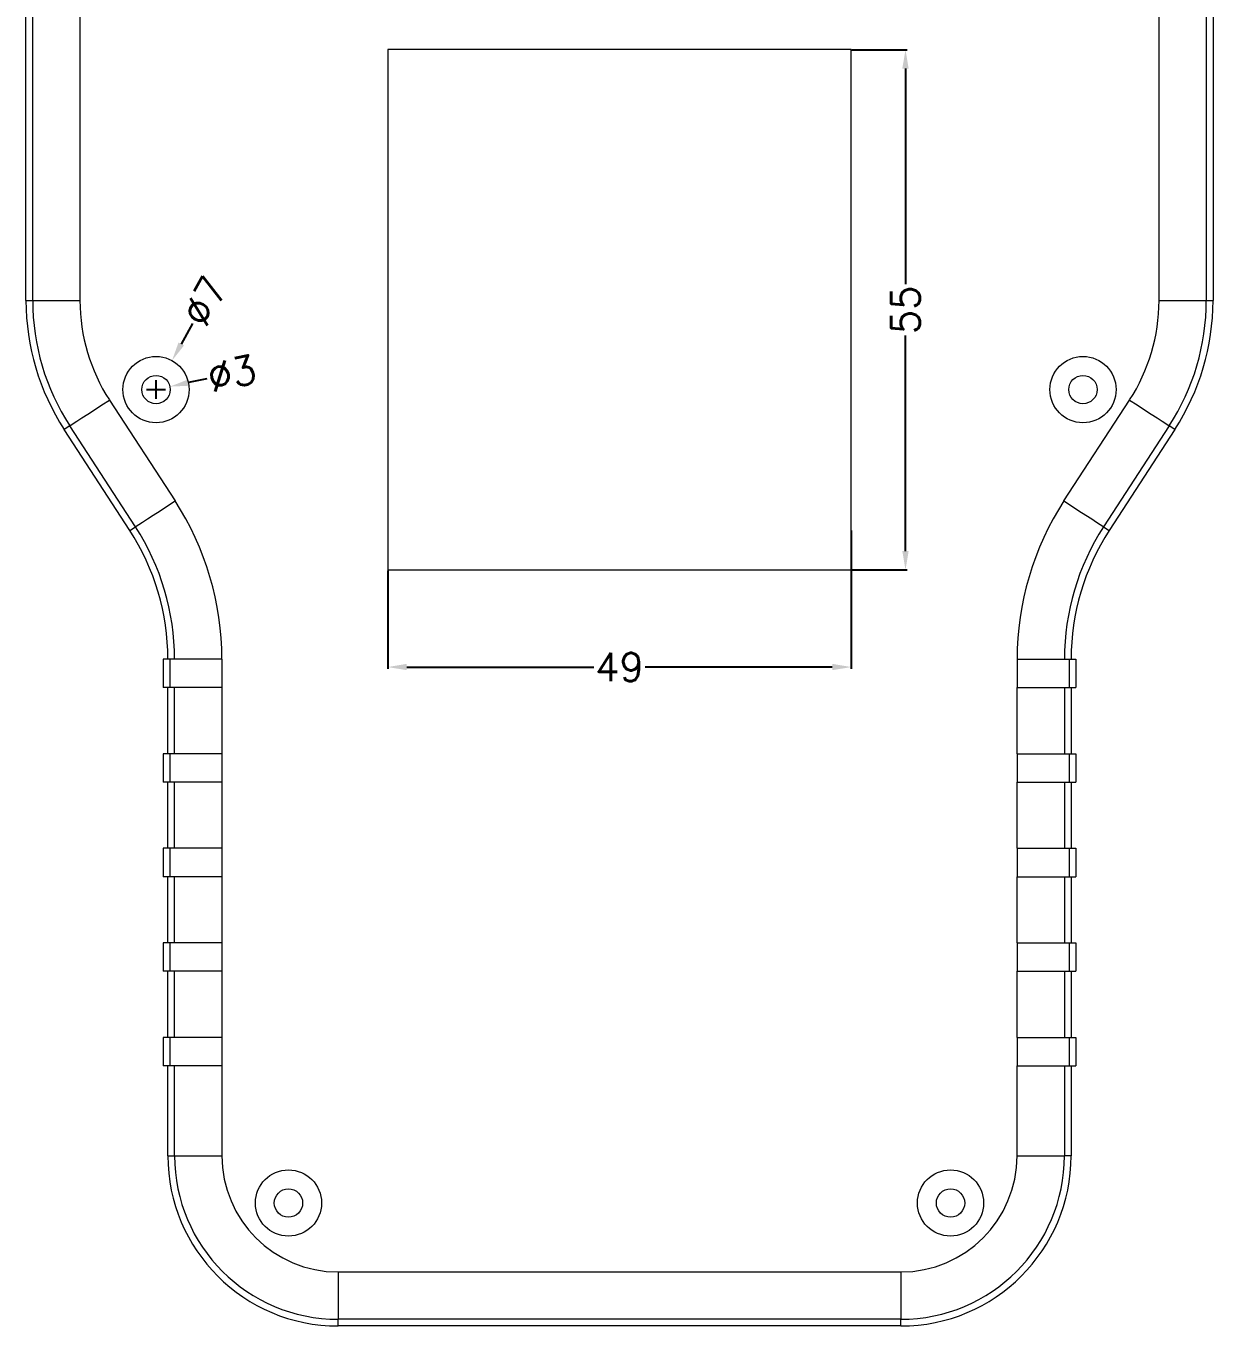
# Model space of a CAD drawing. Header units: inches. Extents: x 2685 to 4830, y 1126 to 1652.
# Drawn here: x 3995.4 to 4120.9, y 1338.5 to 1475.9 of the extents above; entities that cross this region are included whole.
import ezdxf

# ---------------------------------------------------------------- set-up
doc = ezdxf.new("R2010")
doc.units = ezdxf.units.IN
doc.header["$LTSCALE"] = 0.5
doc.styles.get("Standard").update_dxf_attribs({"font": 'txt', "bigfont": 'gbcbig.shx'})
doc.dimstyles.new('3', dxfattribs={"dimtxt": 3, "dimasz": 2, "dimexe": 0.18, "dimexo": 0.0625, "dimgap": 0.2, "dimtad": 0, "dimzin": 12, "dimdsep": 46, "dimtxsty": 'Standard', "dimcen": 1, "dimclrd": 3, "dimclre": 3, "dimclrt": 256, "dimadec": 0, "dimazin": 0, "dimtfac": 1, "dimtofl": 0, "dimtmove": 0, "dimatfit": 3, "dimfxl": 1, "dimtolj": 1, "dimtzin": 0, "dimarcsym": 0})

# ---------------------------------------------------------------- blocks, each defined once
blk = doc.blocks.new('*D116')
at = {"color": 3, "lineweight": -2}
for p, q in [((4082.7, 1473.39), (4088.56, 1473.39)), ((4088.38, 1471.39), (4088.38, 1448.59)), ((4088.38, 1420.39), (4088.38, 1443.19)), ((4082.7, 1418.39), (4088.56, 1418.39))]:
    blk.add_line(p, q, dxfattribs=at)
at = {"color": 3}
for points in [[(4088.04, 1471.39), (4088.71, 1471.39), (4088.38, 1473.39)], [(4088.04, 1420.39), (4088.71, 1420.39), (4088.38, 1418.39)]]:
    blk.add_solid(points, dxfattribs=at)
at = {"layer": 'Defpoints', "color": 0}
for p in [(4082.64, 1473.39), (4082.64, 1418.39), (4088.38, 1418.39)]:
    blk.add_point(p, dxfattribs=at)
at = {"insert": (4088.38, 1445.89), "char_height": 3, "attachment_point": 5, "rotation": 90}
blk.add_mtext('\\A1;55', dxfattribs=at)
blk = doc.blocks.new('*D117')
at = {"color": 3, "lineweight": -2}
for p, q in [((4082.64, 1422.57), (4082.64, 1407.94)), ((4033.64, 1418.33), (4033.64, 1407.94)), ((4035.64, 1408.12), (4055.44, 1408.12)), ((4080.64, 1408.12), (4060.84, 1408.12))]:
    blk.add_line(p, q, dxfattribs=at)
at = {"color": 3}
for points in [[(4035.64, 1408.46), (4035.64, 1407.79), (4033.64, 1408.12)], [(4080.64, 1408.46), (4080.64, 1407.79), (4082.64, 1408.12)]]:
    blk.add_solid(points, dxfattribs=at)
at = {"layer": 'Defpoints', "color": 0}
for p in [(4082.64, 1422.64), (4033.64, 1418.39), (4082.64, 1408.12)]:
    blk.add_point(p, dxfattribs=at)
at = {"insert": (4058.14, 1408.12), "char_height": 3, "attachment_point": 5}
blk.add_mtext('\\A1;49', dxfattribs=at)
blk = doc.blocks.new('*D118')
at = {"color": 3, "lineweight": -2}
for p, q in [((4013, 1444.44), (4011.8, 1442.27)), ((4009.14, 1436.46), (4009.14, 1438.46)), ((4008.14, 1437.46), (4010.14, 1437.46))]:
    blk.add_line(p, q, dxfattribs=at)
at = {"color": 3}
blk.add_solid([(4011.51, 1442.43), (4012.09, 1442.11), (4010.83, 1440.52)], dxfattribs=at)
at = {"layer": 'Defpoints', "color": 0}
for p in [(4010.83, 1440.52), (4007.45, 1434.39)]:
    blk.add_point(p, dxfattribs=at)
at = {"insert": (4014.31, 1446.8), "char_height": 3, "attachment_point": 5, "rotation": 61.0493}
blk.add_mtext('\\A1;∅7', dxfattribs=at)
blk = doc.blocks.new('*D119')
at = {"color": 3, "lineweight": -2}
for p, q in [((4009.14, 1436.46), (4009.14, 1438.46)), ((4014.52, 1438.6), (4012.56, 1438.19)), ((4008.14, 1437.46), (4010.14, 1437.46))]:
    blk.add_line(p, q, dxfattribs=at)
at = {"color": 3}
blk.add_solid([(4012.49, 1438.51), (4012.63, 1437.86), (4010.61, 1437.77)], dxfattribs=at)
at = {"layer": 'Defpoints', "color": 0}
for p in [(4010.61, 1437.77), (4007.67, 1437.14)]:
    blk.add_point(p, dxfattribs=at)
at = {"insert": (4017.16, 1439.17), "char_height": 3, "attachment_point": 5, "rotation": 12.0334}
blk.add_mtext('\\A1;∅3', dxfattribs=at)

msp = doc.modelspace()

# ---------------------------------------------------------------- linework, layer by layer
at = {"color": 7, "linetype": 'Continuous', "lineweight": 15}
for p, q in [((3995.39, 1446.861), (3995.39, 1530.456)), ((3996.101, 1446.861), (3996.101, 1530.456)), ((4001.099, 1530.456), (4001.099, 1446.861)), ((4115.181, 1446.861), (4115.181, 1530.456)), ((4120.18, 1530.456), (4120.18, 1446.861)), ((4120.89, 1530.456), (4120.89, 1446.861)), ((4082.64, 1473.394), (4033.64, 1473.394)), ((4033.64, 1473.394), (4033.64, 1418.394)), ((4082.64, 1418.394), (4082.64, 1473.394)), ((3995.39, 1446.861), (3996.101, 1446.861)), ((3996.101, 1446.861), (4001.099, 1446.861)), ((4115.181, 1446.861), (4120.18, 1446.861)), ((4120.18, 1446.861), (4120.89, 1446.861)), ((4004.211, 1436.354), (4011.145, 1425.678)), ((4105.136, 1425.678), (4112.069, 1436.354)), ((4000.019, 1433.632), (3999.423, 1433.245)), ((4006.953, 1422.956), (4000.019, 1433.632)), ((4116.261, 1433.632), (4109.328, 1422.956)), ((4116.857, 1433.245), (4116.261, 1433.632)), ((4006.357, 1422.569), (3999.423, 1433.245)), ((4116.857, 1433.245), (4109.923, 1422.569)), ((4006.357, 1422.569), (4006.953, 1422.956)), ((4109.328, 1422.956), (4109.923, 1422.569)), ((4033.64, 1418.394), (4082.64, 1418.394)), ((4009.89, 1408.956), (4009.89, 1405.956)), ((4010.601, 1408.956), (4009.89, 1408.956)), ((4010.601, 1408.956), (4010.601, 1405.956)), ((4016.099, 1408.956), (4010.601, 1408.956)), ((4016.099, 1408.956), (4016.099, 1405.956)), ((4100.181, 1408.953), (4100.181, 1408.956)), ((4100.181, 1408.956), (4105.679, 1408.956)), ((4100.181, 1408.953), (4100.181, 1405.956)), ((4105.679, 1408.956), (4105.679, 1405.956)), ((4105.679, 1408.956), (4106.39, 1408.956)), ((4106.39, 1408.956), (4106.39, 1405.956)), ((4010.601, 1405.956), (4009.89, 1405.956)), ((4010.39, 1398.956), (4010.39, 1405.956)), ((4016.099, 1405.956), (4010.601, 1405.956)), ((4011.101, 1398.956), (4011.101, 1405.956)), ((4016.099, 1405.956), (4016.099, 1398.956)), ((4100.181, 1405.956), (4105.679, 1405.956)), ((4100.181, 1398.956), (4100.181, 1405.956)), ((4105.18, 1405.956), (4105.18, 1398.956)), ((4105.679, 1405.956), (4106.39, 1405.956)), ((4105.89, 1405.956), (4105.89, 1398.956)), ((4009.89, 1398.956), (4009.89, 1395.956)), ((4010.601, 1398.956), (4009.89, 1398.956)), ((4010.601, 1398.956), (4010.601, 1395.956)), ((4016.099, 1398.956), (4010.601, 1398.956)), ((4016.099, 1398.956), (4016.099, 1395.956)), ((4100.181, 1398.956), (4100.181, 1395.956)), ((4100.181, 1398.956), (4105.679, 1398.956)), ((4105.679, 1398.956), (4105.679, 1395.956)), ((4105.679, 1398.956), (4106.39, 1398.956)), ((4106.39, 1398.956), (4106.39, 1395.956)), ((4010.601, 1395.956), (4009.89, 1395.956)), ((4010.39, 1388.956), (4010.39, 1395.956)), ((4016.099, 1395.956), (4010.601, 1395.956)), ((4011.101, 1388.956), (4011.101, 1395.956)), ((4016.099, 1395.956), (4016.099, 1388.956)), ((4100.181, 1395.956), (4105.679, 1395.956)), ((4100.181, 1388.956), (4100.181, 1395.956)), ((4105.18, 1395.956), (4105.18, 1388.956)), ((4105.679, 1395.956), (4106.39, 1395.956)), ((4105.89, 1395.956), (4105.89, 1388.956)), ((4009.89, 1388.956), (4009.89, 1385.956)), ((4010.601, 1388.956), (4009.89, 1388.956)), ((4010.601, 1388.956), (4010.601, 1385.956)), ((4016.099, 1388.956), (4010.601, 1388.956)), ((4016.099, 1388.956), (4016.099, 1385.956)), ((4100.181, 1388.956), (4100.181, 1385.956)), ((4100.181, 1388.956), (4105.679, 1388.956)), ((4105.679, 1388.956), (4105.679, 1385.956)), ((4105.679, 1388.956), (4106.39, 1388.956)), ((4106.39, 1388.956), (4106.39, 1385.956)), ((4010.601, 1385.956), (4009.89, 1385.956)), ((4010.39, 1378.956), (4010.39, 1385.956)), ((4016.099, 1385.956), (4010.601, 1385.956)), ((4011.101, 1378.956), (4011.101, 1385.956)), ((4016.099, 1385.956), (4016.099, 1378.956)), ((4100.181, 1385.956), (4105.679, 1385.956)), ((4100.181, 1378.956), (4100.181, 1385.956)), ((4105.18, 1385.956), (4105.18, 1378.956)), ((4105.679, 1385.956), (4106.39, 1385.956)), ((4105.89, 1385.956), (4105.89, 1378.956)), ((4009.89, 1378.956), (4009.89, 1375.956)), ((4010.601, 1378.956), (4009.89, 1378.956)), ((4010.601, 1378.956), (4010.601, 1375.956)), ((4016.099, 1378.956), (4010.601, 1378.956)), ((4016.099, 1378.956), (4016.099, 1375.956)), ((4100.181, 1378.956), (4100.181, 1375.956)), ((4100.181, 1378.956), (4105.679, 1378.956)), ((4105.679, 1378.956), (4105.679, 1375.956)), ((4105.679, 1378.956), (4106.39, 1378.956)), ((4106.39, 1378.956), (4106.39, 1375.956)), ((4010.601, 1375.956), (4009.89, 1375.956)), ((4010.39, 1368.956), (4010.39, 1375.956)), ((4016.099, 1375.956), (4010.601, 1375.956)), ((4011.101, 1368.956), (4011.101, 1375.956)), ((4016.099, 1375.956), (4016.099, 1368.956)), ((4100.181, 1375.956), (4105.679, 1375.956)), ((4100.181, 1368.956), (4100.181, 1375.956)), ((4105.18, 1375.956), (4105.18, 1368.956)), ((4105.679, 1375.956), (4106.39, 1375.956)), ((4105.89, 1375.956), (4105.89, 1368.956)), ((4009.89, 1368.956), (4009.89, 1365.956)), ((4010.601, 1368.956), (4009.89, 1368.956)), ((4010.601, 1368.956), (4010.601, 1365.956)), ((4016.099, 1368.956), (4010.601, 1368.956)), ((4016.099, 1368.956), (4016.099, 1365.956)), ((4100.181, 1368.956), (4100.181, 1365.956)), ((4100.181, 1368.956), (4105.679, 1368.956)), ((4105.679, 1368.956), (4105.679, 1365.956)), ((4105.679, 1368.956), (4106.39, 1368.956)), ((4106.39, 1368.956), (4106.39, 1365.956)), ((4010.601, 1365.956), (4009.89, 1365.956)), ((4010.39, 1356.456), (4010.39, 1365.956)), ((4016.099, 1365.956), (4010.601, 1365.956)), ((4011.101, 1356.456), (4011.101, 1365.956)), ((4016.099, 1365.956), (4016.099, 1356.456)), ((4100.181, 1365.956), (4105.679, 1365.956)), ((4100.181, 1356.456), (4100.181, 1365.956)), ((4105.18, 1365.956), (4105.18, 1356.456)), ((4105.679, 1365.956), (4106.39, 1365.956)), ((4105.89, 1365.956), (4105.89, 1356.456)), ((4010.39, 1356.456), (4011.101, 1356.456)), ((4011.101, 1356.456), (4016.099, 1356.456)), ((4100.181, 1356.456), (4105.18, 1356.456)), ((4105.89, 1356.456), (4105.18, 1356.456)), ((4028.39, 1344.165), (4087.89, 1344.165)), ((4028.39, 1344.165), (4028.39, 1339.166)), ((4087.89, 1344.165), (4087.89, 1339.166)), ((4087.89, 1339.166), (4028.39, 1339.166)), ((4028.39, 1338.456), (4028.39, 1339.166)), ((4087.89, 1338.456), (4087.89, 1339.166)), ((4087.89, 1338.456), (4028.39, 1338.456))]:
    msp.add_line(p, q, dxfattribs=at)
at = {"color": 7, "linetype": 'Continuous', "lineweight": 15, "flags": 128}
for points in [[(4000.019, 1433.632), (4000.118, 1433.696), (4000.369, 1433.86), (4000.763, 1434.115), (4001.285, 1434.454), (4001.916, 1434.864), (4002.632, 1435.329), (4003.406, 1435.832), (4004.211, 1436.354)], [(4112.069, 1436.354), (4112.874, 1435.832), (4113.648, 1435.329), (4114.364, 1434.864), (4114.995, 1434.454), (4115.517, 1434.115), (4115.911, 1433.86), (4116.162, 1433.696), (4116.261, 1433.632)], [(4006.953, 1422.956), (4007.052, 1423.02), (4007.303, 1423.183), (4007.697, 1423.439), (4008.219, 1423.778), (4008.849, 1424.187), (4009.565, 1424.652), (4010.34, 1425.155), (4011.145, 1425.678)], [(4105.136, 1425.678), (4105.94, 1425.155), (4106.715, 1424.652), (4107.431, 1424.187), (4108.062, 1423.778), (4108.584, 1423.439), (4108.977, 1423.183), (4109.229, 1423.02), (4109.328, 1422.956)]]:
    msp.add_lwpolyline(points, dxfattribs=at)
at = {"color": 7, "linetype": 'Continuous', "lineweight": 15}
for centre, radius in [((4009.14, 1437.456), 3.5), ((4107.14, 1437.456), 3.5), ((4009.14, 1437.456), 1.5), ((4107.14, 1437.456), 1.5), ((4023.14, 1351.456), 3.5), ((4093.14, 1351.456), 3.5), ((4023.14, 1351.456), 1.5), ((4093.14, 1351.456), 1.5)]:
    msp.add_circle(centre, radius, dxfattribs=at)
for centre, radius, start, end in [((4020.39, 1446.861), 25, 180, 213), ((4020.39, 1446.861), 24.29, 180, 213), ((4020.39, 1446.861), 19.291, 180, 213), ((4095.89, 1446.861), 19.291, 327, 0), ((4095.89, 1446.861), 24.29, 327, 0), ((4095.89, 1446.861), 25, 327, 0), ((3985.39, 1408.953), 30.709, 0.00618, 33), ((4130.89, 1408.953), 30.709, 147, 179.99382), ((3985.39, 1408.953), 25, 0.00759, 33), ((3985.39, 1408.953), 25.71, 0.00738, 33), ((4130.89, 1408.953), 25.71, 147, 179.99262), ((4130.89, 1408.953), 25, 147, 179.99241), ((4028.39, 1356.456), 18, 180, 270), ((4028.39, 1356.456), 17.29, 180, 270), ((4028.39, 1356.456), 12.291, 180, 270), ((4087.89, 1356.456), 12.291, 270, 0), ((4087.89, 1356.456), 17.29, 270, 0), ((4087.89, 1356.456), 18, 270, 0)]:
    msp.add_arc(centre, radius, start, end, dxfattribs=at)

# ---------------------------------------------------------------- dimensions: what is measured, and where the dimension line sits
dim = msp.add_linear_dim(base=(4088.378, 1418.394), p1=(4082.64, 1473.394), p2=(4082.64, 1418.394), angle=90, dimstyle='3')
dim.commit()
dim.dimension.update_dxf_attribs({"geometry": '*D116', "text_midpoint": (4088.378, 1445.894)})
dim = msp.add_diameter_dim_2p(p1=(4007.446, 1434.393), p2=(4010.834, 1440.519), dimstyle='3')
dim.commit()
dim.dimension.update_dxf_attribs({"geometry": '*D118', "text_midpoint": (4014.308, 1446.798), "dimtype": 163})
dim = msp.add_diameter_dim_2p(p1=(4007.673, 1437.143), p2=(4010.607, 1437.769), dimstyle='3')
dim.commit()
dim.dimension.update_dxf_attribs({"geometry": '*D119', "text_midpoint": (4017.16, 1439.165)})
dim = msp.add_linear_dim(base=(4082.64, 1408.122), p1=(4033.64, 1418.394), p2=(4082.64, 1422.635), dimstyle='3')
dim.commit()
dim.dimension.update_dxf_attribs({"geometry": '*D117', "text_midpoint": (4058.14, 1408.122)})

doc.saveas('drawing.dxf')
